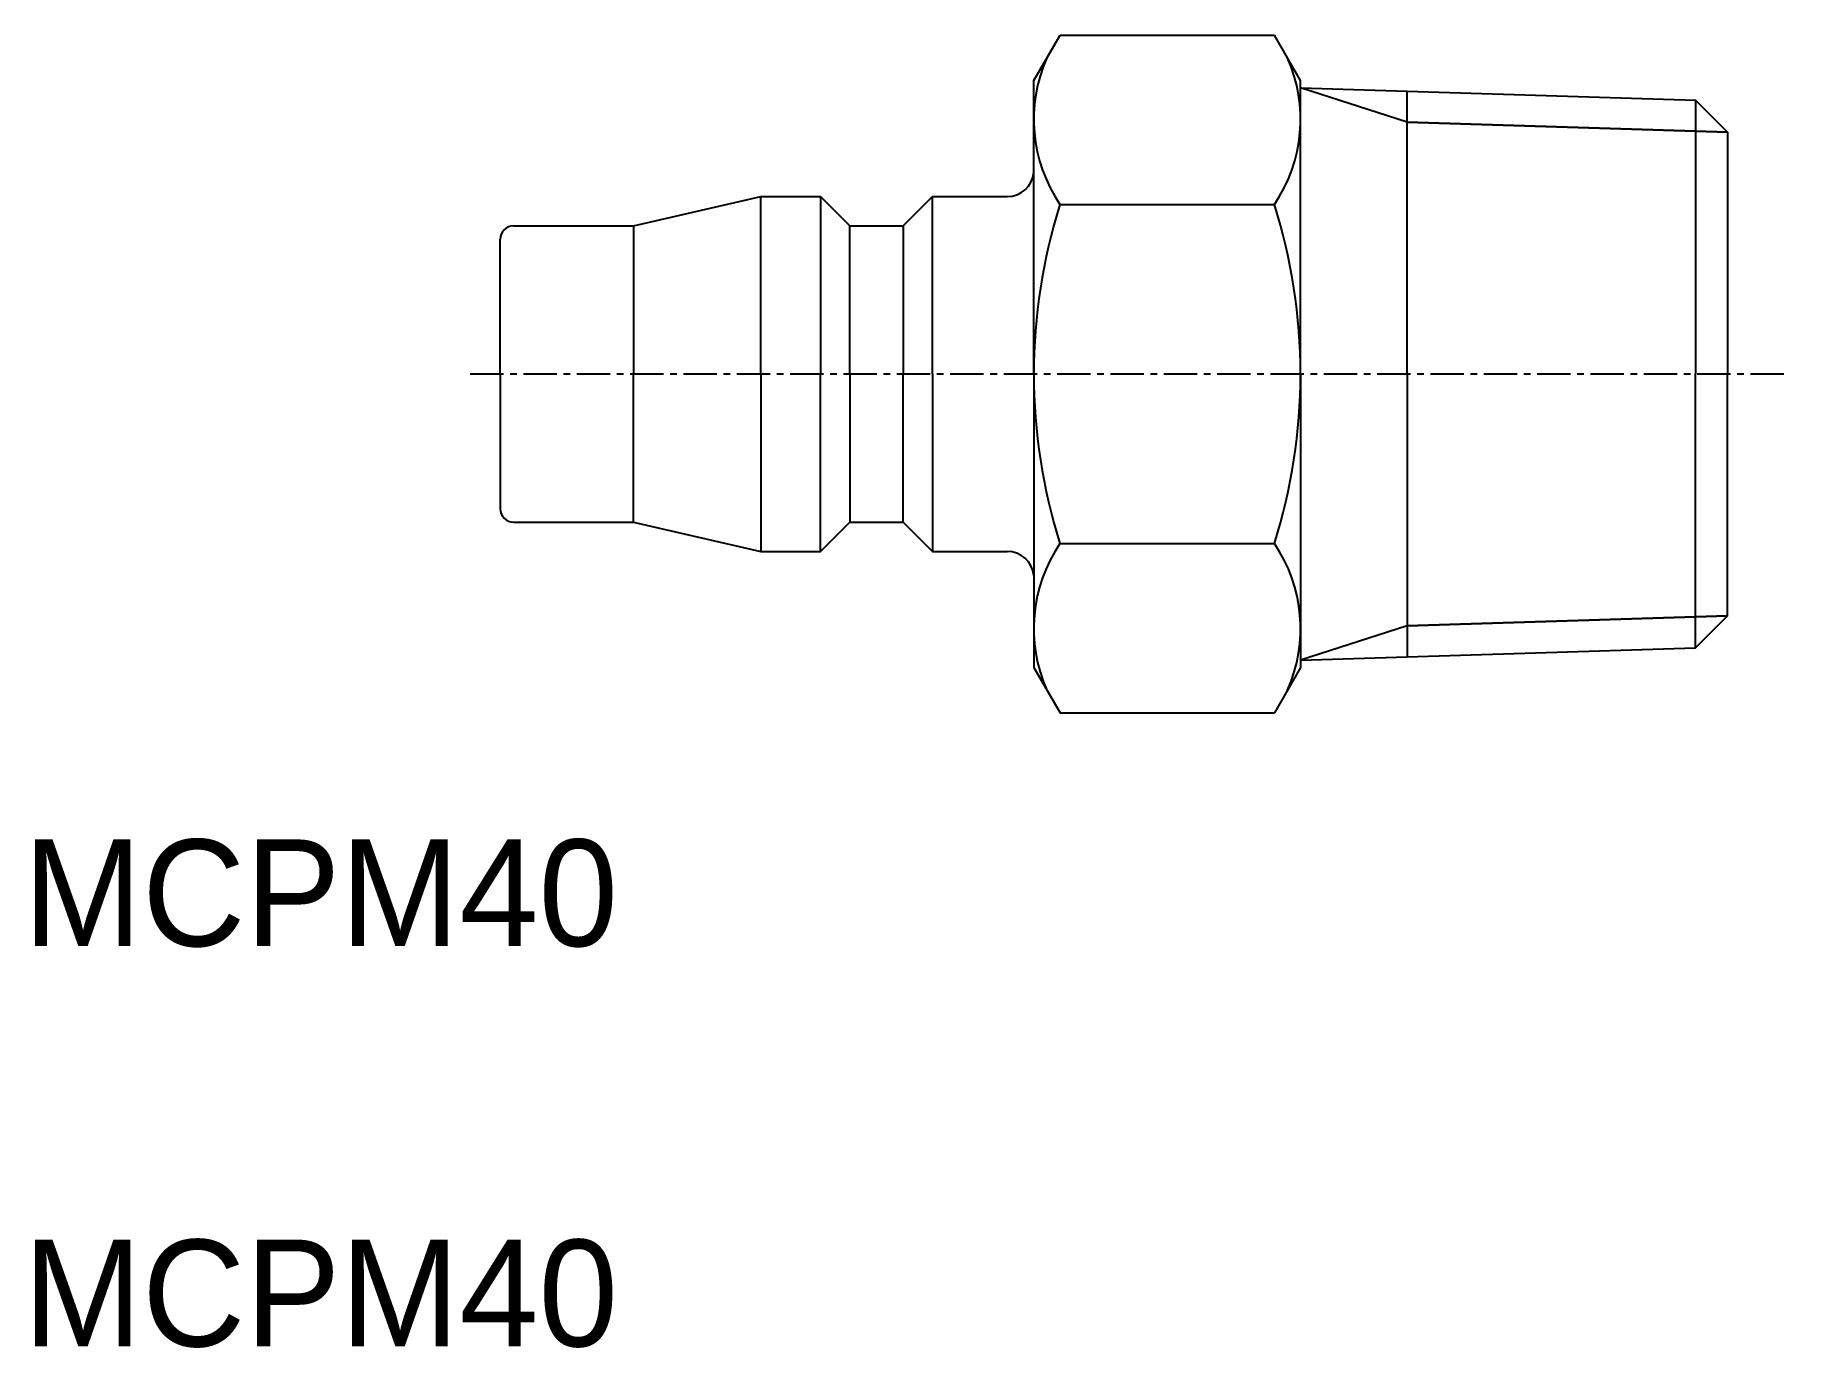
# Model space of a CAD drawing. Extents: x 88.8 to 154.5, y 33.7 to 82.9.
import ezdxf

# ---------------------------------------------------------------- set-up
doc = ezdxf.new("R2010")
doc.units = 0
doc.linetypes.add('CENTER', pattern=[2, 1.25, -0.25, 0.25, -0.25])
doc.layers.get('0').update_dxf_attribs({"linetype": 'CONTINUOUS'})
doc.layers.add('CENTER', color=1, linetype='CENTER')

msp = doc.modelspace()

# ---------------------------------------------------------------- linework, layer by layer
at = {"color": 7, "linetype": 'CONTINUOUS'}
for p, q in [((127.206, 82.941), (135.241, 82.941)), ((140.223, 70.239), (140.223, 80.837)), ((151.024, 80.499), (151.024, 70.239)), ((115.988, 70.239), (115.988, 76.889)), ((118.223, 76.889), (118.223, 70.239)), ((122.423, 70.239), (122.423, 76.889)), ((127.206, 76.59), (135.241, 76.59)), ((111.223, 75.789), (111.223, 70.239)), ((119.323, 70.239), (119.323, 75.789)), ((121.323, 75.789), (121.323, 70.239)), ((106.223, 70.239), (106.223, 75.289)), ((106.223, 70.239), (106.223, 65.189)), ((111.223, 64.689), (111.223, 70.239)), ((115.988, 70.239), (115.988, 63.589)), ((118.223, 63.589), (118.223, 70.239)), ((119.323, 70.239), (119.323, 64.689)), ((121.323, 64.689), (121.323, 70.239)), ((122.423, 70.239), (122.423, 63.589)), ((140.223, 70.239), (140.223, 59.642)), ((151.024, 59.979), (151.024, 70.239)), ((127.206, 63.888), (135.241, 63.888)), ((127.206, 57.538), (135.241, 57.538))]:
    msp.add_line(p, q, dxfattribs=at)
at = {"color": 3, "linetype": 'CONTINUOUS'}
for p, q in [((140.223, 79.675), (136.223, 80.962)), ((140.223, 60.804), (136.223, 59.517))]:
    msp.add_line(p, q, dxfattribs=at)
at = {"color": 7, "linetype": 'CONTINUOUS'}
for points in [[(126.223, 70.239), (126.223, 81.239), (127.206, 82.941)], [(136.223, 70.239), (136.223, 81.239), (135.241, 82.941)], [(136.223, 80.962), (151.024, 80.499), (152.223, 79.3), (152.223, 70.239)], [(106.723, 75.789), (111.223, 75.789), (115.988, 76.889), (118.223, 76.889), (119.323, 75.789), (121.323, 75.789), (122.423, 76.889), (125.223, 76.889)], [(126.223, 70.239), (126.223, 59.239), (127.206, 57.538)], [(136.223, 70.239), (136.223, 59.239), (135.241, 57.538)], [(136.223, 59.517), (151.024, 59.979), (152.223, 61.179), (152.223, 70.239)], [(106.723, 64.689), (111.223, 64.689), (115.988, 63.589), (118.223, 63.589), (119.323, 64.689), (121.323, 64.689), (122.423, 63.589), (125.223, 63.589)]]:
    msp.add_lwpolyline(points, dxfattribs=at)
at = {"color": 3, "linetype": 'CONTINUOUS'}
for points in [[(140.223, 79.675), (152.223, 79.3)], [(140.223, 60.804), (152.223, 61.179)]]:
    msp.add_lwpolyline(points, close=True, dxfattribs=at)
at = {"color": 7, "linetype": 'CONTINUOUS'}
for centre, radius, start, end in [((131.896, 79.781), 5.673, 155.97932, 214.2285), ((130.551, 79.781), 5.673, 325.7715, 24.02068), ((125.228, 77.889), 1, 269.71281, 354.26083), ((147.241, 70.239), 21.018, 162.41204, 180), ((115.206, 70.239), 21.018, 0, 17.58795), ((106.723, 75.289), 0.5, 90, 180), ((147.241, 70.239), 21.018, 180, 197.58796), ((115.206, 70.239), 21.018, 342.41205, 0), ((106.723, 65.189), 0.5, 180, 270), ((131.896, 60.698), 5.673, 145.7715, 204.02068), ((130.551, 60.698), 5.673, 335.97932, 34.2285), ((125.228, 62.589), 1, 5.73917, 90.28719)]:
    msp.add_arc(centre, radius, start, end, dxfattribs=at)
at = {"layer": 'CENTER', "color": 1, "linetype": 'CENTER'}
msp.add_line((105.094, 70.239), (154.457, 70.239), dxfattribs=at)

# ---------------------------------------------------------------- texts
at = {"color": 7, "linetype": 'CONTINUOUS'}
for p in [(88.344, 48.797), (88.344, 33.797)]:
    msp.add_text('MCPM40', height=4, dxfattribs=at).set_placement(p)

doc.saveas('drawing.dxf')
